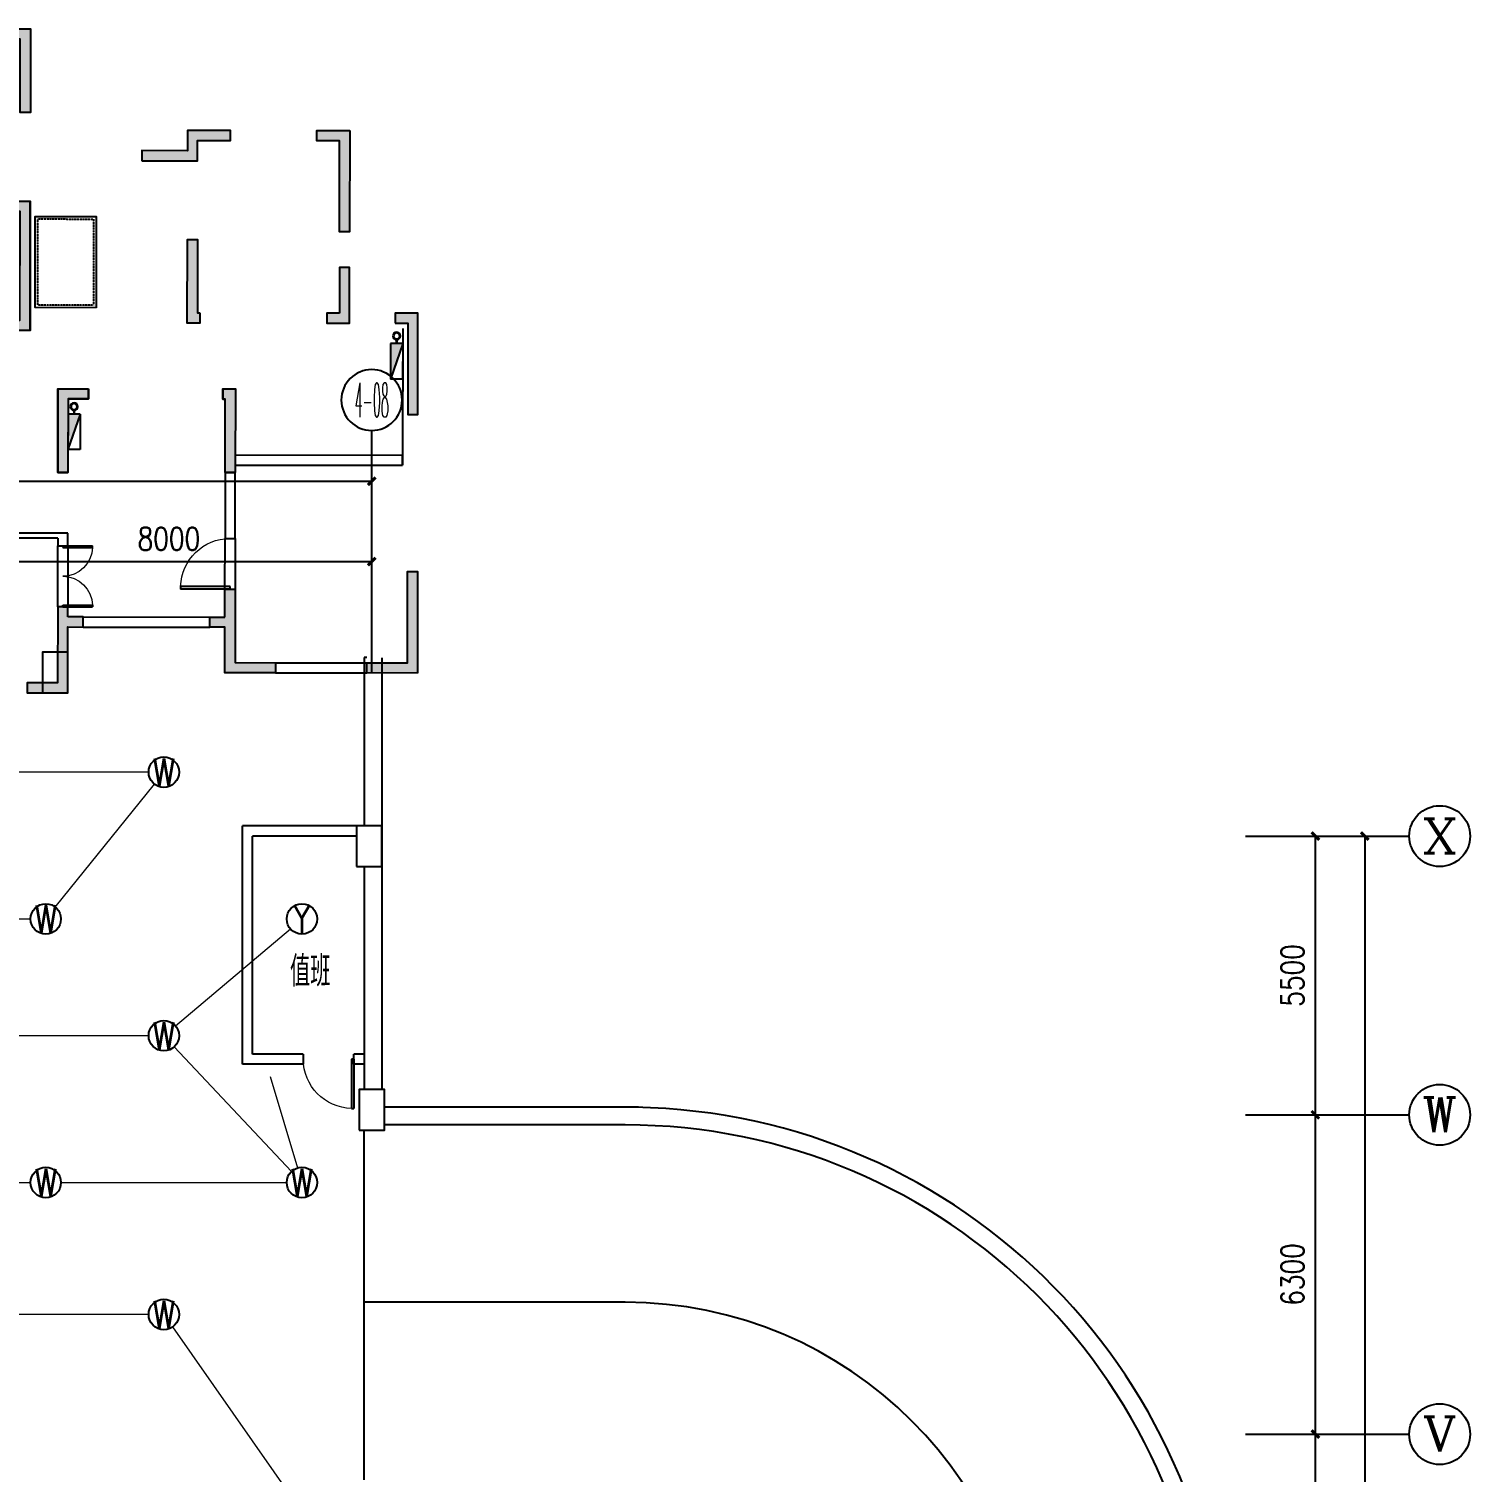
# Model space of a CAD drawing. Extents: x -781653 to 929899, y -292639 to -18670.
# Drawn here: x 463691 to 492121, y -144954 to -116478 of the extents above; entities that cross this region are included whole.
import ezdxf
from ezdxf.enums import TextEntityAlignment as Align

# ---------------------------------------------------------------- set-up
doc = ezdxf.new("R2010")
doc.units = 0
doc.header["$LTSCALE"] = 10
doc.header["$MEASUREMENT"] = 0
for name, pattern in [('BORDER', [1.75, 0.5, -0.25, 0.5, -0.25, 0, -0.25]), ('CENTER', [2, 1.25, -0.25, 0.25, -0.25]), ('DASH', [0.35, 0.25, -0.1])]:
    doc.linetypes.add(name, pattern=pattern)
doc.layers.get('0').update_dxf_attribs({"linetype": 'CONTINUOUS'})
doc.layers.get('Defpoints').update_dxf_attribs({"linetype": 'CONTINUOUS'})
for name, color, linetype in [('AXIS', 3, 'CONTINUOUS'), ('AXIS_TEXT', 7, 'CONTINUOUS'), ('COLUMN', 1, 'CONTINUOUS'), ('DOTE', 8, 'CENTER'), ('JPS-X', 1, 'BORDER'), ('JPS-XHS', 7, 'CONTINUOUS'), ('PUB_DIM', 3, 'CONTINUOUS'), ('RD-equip', 3, 'CONTINUOUS'), ('solid', 252, 'CONTINUOUS'), ('STAIR', 9, 'CONTINUOUS'), ('TEXT', 7, 'CONTINUOUS'), ('wall', 8, 'CONTINUOUS'), ('wall-jg', 7, 'CONTINUOUS'), ('WINDOW', 4, 'CONTINUOUS'), ('结构墙', 7, 'CONTINUOUS')]:
    doc.layers.add(name, color=color, linetype=linetype)
doc.layers.add('RD-line', color=2, linetype='CONTINUOUS', lineweight=0)
doc.layers.get('DOTE').off()
doc.styles.add('_TCH_AXIS', font='COMPLEX', dxfattribs={"bigfont": 'GBCBIG'})
doc.styles.add('COMPLEX', font='COMPLEX')
doc.styles.add('DIM_FONT', font='SIMPLEX', dxfattribs={"width": 0.8, "bigfont": 'HZTXT'})
doc.styles.add('FS1', font='txt4', dxfattribs={"width": 0.8, "bigfont": 'fstxt'})
doc.styles.add('FS2', font='tjromans.shx', dxfattribs={"width": 0.8, "bigfont": 'tjhztxt.shx'})
doc.dimstyles.new('DIMN300', dxfattribs={"dimscale": 3, "dimtxt": 300, "dimasz": 100, "dimexe": 250, "dimexo": 300, "dimgap": 150, "dimtad": 1, "dimdec": 0, "dimzin": 0, "dimdsep": 46, "dimtxsty": 'DIM_FONT', "dimblk": 'ARCHTICK', "dimcen": 0.09, "dimclrt": 7, "dimazin": 2, "dimtfac": 1, "dimtdec": 0, "dimtix": 1, "dimtmove": 2, "dimatfit": 3, "dimfxl": 0, "dimtolj": 1, "dimtzin": 0, "dimarcsym": 0})

# ---------------------------------------------------------------- blocks, each defined once
blk = doc.blocks.new('$DorLib2D$00000001')
for p, q in [((0.45, 0.975), (0.5, 0.975)), ((0.45, 0), (0.45, 0.975)), ((0.5, 0), (0.5, 0.975)), ((0.5, 0), (0.45, 0))]:
    blk.add_line(p, q)
at = {"lineweight": 13}
blk.add_arc((0.475, 0), 0.975, 91.4693, 180, dxfattribs=at)
blk = doc.blocks.new('DXHS')
at = {"layer": 'JPS-XHS'}
blk.add_hatch(color=256, dxfattribs=at).paths.add_polyline_path([(-350, 240), (-350, 0), (350, 0)])
at = {"layer": 'JPS-XHS', "linetype": 'Continuous'}
for p, q in [((-350, 240), (-350, 0)), ((-350, 240), (350, 240)), ((-350, 0), (350, 0)), ((350, 240), (350, 0))]:
    blk.add_line(p, q, dxfattribs=at)
at = {"layer": 'JPS-XHS'}
blk.add_line((-350, 240), (350, 0), dxfattribs=at)
blk = doc.blocks.new('FF')
at = {"linetype": 'Continuous'}
for radius in [75, 60]:
    blk.add_circle((0, 0), radius, dxfattribs=at)
blk = doc.blocks.new('$DorLib2D$00000002')
for p, q in [((-0.5, 0), (-0.5, 0.4875)), ((-0.475, 0.4875), (-0.5, 0.4875)), ((-0.475, 0), (-0.475, 0.4875)), ((0.475, 0), (0.475, 0.4875)), ((0.475, 0.4875), (0.5, 0.4875)), ((0.5, 0), (0.5, 0.4875)), ((-0.5, 0), (-0.475, 0)), ((0.5, 0), (0.475, 0))]:
    blk.add_line(p, q)
at = {"lineweight": 13}
for centre, start, end in [((-0.4875, 0), 0, 88.53072), ((0.4875, 0), 91.46928, 180)]:
    blk.add_arc(centre, 0.4875, start, end, dxfattribs=at)
blk = doc.blocks.new('A$C6717307E')
at = {"layer": 'solid'}
for points in [[(36950, 10050), (34850, 10050), (34850, 10450), (34650, 10450), (34650, 10050), (34450, 10050), (34450, 9275), (34650, 9275), (34650, 9850), (36750, 9850), (36750, 7700), (34650, 7700), (34650, 8275), (34450, 8275), (34450, 7500), (36950, 7500)], [(40250, 7850), (40250, 9300), (40050, 9300), (40050, 7650), (40300, 7650), (40300, 7850)], [(37700, 6150), (38100, 6150), (38100, 6350), (37500, 6350), (37500, 4700), (37700, 4700)], [(40800, 4700), (41000, 4700), (41000, 6350), (40750, 6350), (40750, 6150), (40800, 6150)]]:
    blk.add_hatch(color=8, dxfattribs=at).paths.add_polyline_path(points)
at = {"layer": 'JPS-X', "color": 8, "const_width": 50}
for points in [[(44180, 7325), (44180, 7250)], [(37820, 5925), (37820, 5850)]]:
    blk.add_lwpolyline(points, dxfattribs=at)
at = {"layer": 'STAIR', "color": 8}
for p, q in [((37500, 2050), (37500, 3250)), ((37700, 3250), (37700, 2050)), ((40800, 2400), (40800, 3400)), ((41000, 3400), (41000, 2400))]:
    blk.add_line(p, q, dxfattribs=at)
blk.add_lwpolyline([(38250, 7950), (37050, 7950), (37050, 9750), (38250, 9750)], close=True, dxfattribs=at)
at = {"layer": 'STAIR', "color": 8, "linetype": 'DASH'}
blk.add_lwpolyline([(38200, 8000), (37100, 8000), (37100, 9700), (38200, 9700)], close=True, dxfattribs=at)
at = {"layer": 'wall', "color": 8}
for p, q in [((34850, 10050), (36950, 10050)), ((36950, 10050), (36950, 7500)), ((36950, 7500), (35800, 7500)), ((41000, 5050), (44300, 5050)), ((41000, 5050), (41000, 4850)), ((41000, 4850), (44300, 4850)), ((44300, 5050), (44300, 4850)), ((40800, 4700), (40800, 3400)), ((41000, 4700), (40800, 4700)), ((41000, 3400), (41000, 4700)), ((37700, 3500), (29100, 3500)), ((37700, 3250), (37700, 3500)), ((37500, 3400), (29300, 3400)), ((37500, 3400), (37500, 3250)), ((37500, 3250), (37700, 3250)), ((40800, 3400), (41000, 3400))]:
    blk.add_line(p, q, dxfattribs=at)
at = {"layer": 'wall-jg', "color": 8}
for p, q in [((34850, 10050), (36950, 10050)), ((36950, 7500), (36950, 10050)), ((40050, 9300), (40250, 9300)), ((40050, 7650), (40050, 9300)), ((40250, 9300), (40250, 7850)), ((40250, 7850), (40300, 7850)), ((40300, 7850), (40300, 7650)), ((36950, 7500), (34450, 7500)), ((40300, 7650), (40050, 7650)), ((44300, 7550), (44300, 5050)), ((37500, 6350), (37500, 4700)), ((37500, 6350), (38100, 6350)), ((38100, 6150), (38100, 6350)), ((40750, 6350), (40750, 6150)), ((40750, 6350), (41000, 6350)), ((41000, 6350), (41000, 4700)), ((37700, 6150), (38100, 6150)), ((37700, 6150), (37700, 4700)), ((40750, 6150), (40800, 6150)), ((40800, 4700), (40800, 6150)), ((44300, 5050), (44300, 5050)), ((44300, 4850), (44300, 5050)), ((44300, 4850), (44300, 4850)), ((37500, 4700), (37700, 4700)), ((40800, 4700), (41000, 4700))]:
    blk.add_line(p, q, dxfattribs=at)
at = {"layer": 'JPS-X', "color": 8, "xscale": -1, "rotation": 90}
for p in [(44180, 7400), (37820, 6000)]:
    blk.add_blockref('FF', p, dxfattribs=at)
at = {"layer": 'JPS-XHS', "color": 8, "rotation": 270}
for p in [(44060, 6900), (37700, 5500)]:
    blk.add_blockref('DXHS', p, dxfattribs=at)
at = {"layer": 'WINDOW', "color": 8}
for name, p, xscale, yscale, zscale, rotation in [('$DorLib2D$00000002', (37600, 2650), -1199.999999999999, 1199.999999999999, -1200, 270), ('$DorLib2D$00000001', (40900, 2900), -1000.000000000001, 1000.000000000001, -1000, 90)]:
    blk.add_blockref(name, p, dxfattribs=dict(at, xscale=xscale, yscale=yscale, zscale=zscale, rotation=rotation))
blk = doc.blocks.new('A$C63A85C0E')
at = {"layer": 'solid'}
for points in [[(36950, 13100), (36950, 11450), (36750, 11450), (36750, 12900), (36350, 12900), (36350, 13100)], [(40050, 10700), (40050, 11100), (40900, 11100), (40900, 10900), (40250, 10900), (40250, 10500), (39150, 10500), (39150, 10700)], [(43250, 11100), (43250, 9100), (43050, 9100), (43050, 10900), (42600, 10900), (42600, 11100)], [(34650, 8925), (34450, 8925), (34450, 9700), (34650, 9700), (34650, 10100), (34850, 10100), (34850, 9700), (36950, 9700), (36950, 7150), (34450, 7150), (34450, 7925), (34650, 7925), (34650, 7350), (36750, 7350), (36750, 9500), (34650, 9500)], [(40250, 7500), (40300, 7500), (40300, 7300), (40050, 7300), (40050, 8950), (40250, 8950)], [(43050, 7500), (43050, 8400), (43250, 8400), (43250, 7300), (42800, 7300), (42800, 7500)], [(44600, 7500), (44600, 5500), (44400, 5500), (44400, 7300), (44150, 7300), (44150, 7500)], [(37700, 5800), (37700, 4350), (37500, 4350), (37500, 6000), (38100, 6000), (38100, 5800)], [(40800, 5800), (40750, 5800), (40750, 6000), (41000, 6000), (41000, 4350), (40800, 4350)], [(43600, 400), (43600, 600), (44400, 600), (44400, 2400), (44600, 2400), (44600, 400)], [(41800, 600), (41800, 400), (40800, 400), (40800, 1300), (40500, 1300), (40500, 1500), (40800, 1500), (40800, 2050), (41000, 2050), (41000, 600)], [(37500, 1700), (37700, 1700), (37700, 1500), (38000, 1500), (38000, 1300), (37700, 1300), (37700, 0), (36900, 0), (36900, 200), (37500, 200)]]:
    blk.add_hatch(color=256, dxfattribs=at).paths.add_polyline_path(points)
at = {"layer": 'wall-jg'}
for points in [[(36350, 13100), (36950, 13100), (36950, 11450), (36750, 11450), (36750, 12900), (36350, 12900), (36350, 13100)], [(34650, 8925), (34450, 8925), (34450, 9700), (34650, 9700), (34650, 10100), (34850, 10100), (34850, 9700), (36950, 9700), (36950, 7150), (34450, 7150), (34450, 7925), (34650, 7925), (34650, 7350), (36750, 7350), (36750, 9500), (34650, 9500), (34650, 8925)], [(40300, 7500), (40300, 7300), (40050, 7300), (40050, 8950), (40250, 8950), (40250, 7500), (40300, 7500)], [(41000, 4350), (40800, 4350), (40800, 5800), (40750, 5800), (40750, 6000), (41000, 6000), (41000, 4350)], [(44600, 400), (43600, 400), (43600, 600), (44400, 600), (44400, 2400), (44600, 2400), (44600, 400)], [(40800, 1500), (40800, 2050), (41000, 2050), (41000, 600), (41800, 600), (41800, 400), (40800, 400), (40800, 1300), (40500, 1300), (40500, 1500), (40800, 1500)], [(37700, 1500), (37700, 1700), (37500, 1700), (37500, 200), (36900, 200), (36900, 0), (37700, 0), (37700, 1300), (38000, 1300), (38000, 1500), (37700, 1500)]]:
    blk.add_lwpolyline(points, dxfattribs=at)
for points in [[(39150, 10500), (40250, 10500), (40250, 10900), (40900, 10900), (40900, 11100), (40050, 11100), (40050, 10700), (39150, 10700)], [(43250, 11100), (43250, 9100), (43050, 9100), (43050, 10900), (42600, 10900), (42600, 11100)], [(43050, 7500), (42800, 7500), (42800, 7300), (43250, 7300), (43250, 8400), (43050, 8400)], [(44150, 7300), (44400, 7300), (44400, 5500), (44600, 5500), (44600, 7500), (44150, 7500)], [(38100, 6000), (38100, 5800), (37700, 5800), (37700, 4350), (37500, 4350), (37500, 6000)]]:
    blk.add_lwpolyline(points, close=True, dxfattribs=at)
blk = doc.blocks.new('A$C0FE76EBE')
at = {"layer": 'COLUMN'}
for points in [[(36767, 56575), (37267, 56575), (37267, 57375), (36767, 57375)], [(42963, 53147), (43463, 53147), (43463, 53947), (42963, 53947)], [(43013, 47947), (43513, 47947), (43513, 48747), (43013, 48747)]]:
    blk.add_lwpolyline(points, close=True, dxfattribs=at)
at = {"layer": '结构墙', "linetype": 'ByBlock'}
for p, q in [((43113, 57269), (43113, 53947)), ((43463, 57265), (43463, 48747)), ((43113, 53147), (43113, 48747))]:
    blk.add_line(p, q, dxfattribs=at)
at = {"layer": '结构墙'}
for p, q in [((43167, 57269), (43113, 57269)), ((48526, 48397), (43513, 48397)), ((48263, 48047), (43513, 48047))]:
    blk.add_line(p, q, dxfattribs=at)
at = {"layer": '结构墙', "linetype": 'ByBlock'}
for radius, end in [(11850, 89.0329), (11500, 90)]:
    blk.add_arc((48263, 36548), radius, 0, end, dxfattribs=at)
blk = doc.blocks.new('_ArchTick')
at = {"color": 0, "linetype": 'ByBlock', "const_width": 0.4}
blk.add_lwpolyline([(-0.5, -0.5), (0.5, 0.5)], dxfattribs=at)
blk = doc.blocks.new('*D88')
at = {"layer": 'Defpoints', "color": 0}
for p in [(295364, 114956), (287364, 112319), (295364, 112319)]:
    blk.add_point(p, dxfattribs=at)
at = {"layer": 'PUB_DIM', "color": 0, "lineweight": -2}
for p, q in [((287364, 112769), (287364, 115331)), ((295364, 112769), (295364, 115331)), ((287364, 114956), (295364, 114956))]:
    blk.add_line(p, q, dxfattribs=at)
at = {"layer": 'PUB_DIM', "color": 0, "lineweight": -2, "xscale": 150, "yscale": 150, "zscale": 150, "rotation": 180}
blk.add_blockref('_ArchTick', (287364, 114956), dxfattribs=at)
at = {"layer": 'PUB_DIM', "color": 0, "lineweight": -2, "xscale": 150, "yscale": 150, "zscale": 150}
blk.add_blockref('_ArchTick', (295364, 114956), dxfattribs=at)
at = {"layer": 'PUB_DIM', "color": 7, "insert": (291364, 115406), "char_height": 450, "attachment_point": 5, "style": 'DIM_FONT'}
blk.add_mtext('\\A1;8000', dxfattribs=at)
blk = doc.blocks.new('*D117')
at = {"layer": 'Defpoints', "color": 0}
for p in [(295364, 116544), (25264, 112319), (295364, 112296)]:
    blk.add_point(p, dxfattribs=at)
at = {"layer": 'PUB_DIM', "color": 0, "lineweight": -2}
for p, q in [((25264, 112769), (25264, 116919)), ((295364, 112746), (295364, 116919)), ((25264, 116544), (295364, 116544))]:
    blk.add_line(p, q, dxfattribs=at)
at = {"layer": 'PUB_DIM', "color": 0, "lineweight": -2, "xscale": 150, "yscale": 150, "zscale": 150, "rotation": 180}
blk.add_blockref('_ArchTick', (25264, 116544), dxfattribs=at)
at = {"layer": 'PUB_DIM', "color": 0, "lineweight": -2, "xscale": 150, "yscale": 150, "zscale": 150}
blk.add_blockref('_ArchTick', (295364, 116544), dxfattribs=at)
at = {"layer": 'PUB_DIM', "color": 7, "insert": (160314, 116994), "char_height": 450, "attachment_point": 5, "style": 'DIM_FONT'}
blk.add_mtext('\\A1;270100', dxfattribs=at)
blk = doc.blocks.new('*D143')
at = {"layer": 'Defpoints', "color": 0}
for p in [(312150, 109541), (312150, 57641), (314953, 57641)]:
    blk.add_point(p, dxfattribs=at)
at = {"layer": 'PUB_DIM', "color": 0, "lineweight": -2}
for p, q in [((312600, 109541), (315328, 109541)), ((314953, 109541), (314953, 57641)), ((312600, 57641), (315328, 57641))]:
    blk.add_line(p, q, dxfattribs=at)
at = {"layer": 'PUB_DIM', "color": 0, "lineweight": -2, "xscale": 150, "yscale": 150, "zscale": 150}
for p, rotation in [((314953, 109541), 90), ((314953, 57641), 270)]:
    blk.add_blockref('_ArchTick', p, dxfattribs=dict(at, rotation=rotation))
at = {"layer": 'PUB_DIM', "color": 7, "insert": (314503, 83591), "char_height": 450, "attachment_point": 5, "rotation": 90, "style": 'DIM_FONT'}
blk.add_mtext('\\A1;51900', dxfattribs=at)
blk = doc.blocks.new('_AXISO')
blk.add_circle((0, 0), 0.5)
at = {"layer": 'AXIS_TEXT', "style": 'COMPLEX', "width": 1.041667}
blk.add_attdef('A', text='', height=0.56, dxfattribs=at).set_placement((-0.25, -0.28), (0.25, -0.28), align=Align.FIT)
blk = doc.blocks.new('*D174')
at = {"layer": 'Defpoints', "color": 0}
for p in [(312150, 97741), (313978, 97741), (312150, 92241)]:
    blk.add_point(p, dxfattribs=at)
at = {"layer": 'PUB_DIM', "color": 0, "lineweight": -2}
for p, q in [((312600, 97741), (314353, 97741)), ((313978, 92241), (313978, 97741)), ((312600, 92241), (314353, 92241))]:
    blk.add_line(p, q, dxfattribs=at)
at = {"layer": 'PUB_DIM', "color": 0, "lineweight": -2, "xscale": 150, "yscale": 150, "zscale": 150}
for p, rotation in [((313978, 97741), 90), ((313978, 92241), 270)]:
    blk.add_blockref('_ArchTick', p, dxfattribs=dict(at, rotation=rotation))
at = {"layer": 'PUB_DIM', "color": 7, "insert": (313528, 94991), "char_height": 450, "attachment_point": 5, "rotation": 90, "style": 'DIM_FONT'}
blk.add_mtext('\\A1;5500', dxfattribs=at)
blk = doc.blocks.new('*D175')
at = {"layer": 'Defpoints', "color": 0}
for p in [(312150, 104041), (313978, 104041), (312150, 97741)]:
    blk.add_point(p, dxfattribs=at)
at = {"layer": 'PUB_DIM', "color": 0, "lineweight": -2}
for p, q in [((312600, 104041), (314353, 104041)), ((313978, 97741), (313978, 104041)), ((312600, 97741), (314353, 97741))]:
    blk.add_line(p, q, dxfattribs=at)
at = {"layer": 'PUB_DIM', "color": 0, "lineweight": -2, "xscale": 150, "yscale": 150, "zscale": 150}
for p, rotation in [((313978, 104041), 90), ((313978, 97741), 270)]:
    blk.add_blockref('_ArchTick', p, dxfattribs=dict(at, rotation=rotation))
at = {"layer": 'PUB_DIM', "color": 7, "insert": (313528, 100891), "char_height": 450, "attachment_point": 5, "rotation": 90, "style": 'DIM_FONT'}
blk.add_mtext('\\A1;6300', dxfattribs=at)
blk = doc.blocks.new('*D176')
at = {"layer": 'Defpoints', "color": 0}
for p in [(312150, 109541), (313978, 109541), (312150, 104041)]:
    blk.add_point(p, dxfattribs=at)
at = {"layer": 'PUB_DIM', "color": 0, "lineweight": -2}
for p, q in [((312600, 109541), (314353, 109541)), ((313978, 104041), (313978, 109541)), ((312600, 104041), (314353, 104041))]:
    blk.add_line(p, q, dxfattribs=at)
at = {"layer": 'PUB_DIM', "color": 0, "lineweight": -2, "xscale": 150, "yscale": 150, "zscale": 150}
for p, rotation in [((313978, 109541), 90), ((313978, 104041), 270)]:
    blk.add_blockref('_ArchTick', p, dxfattribs=dict(at, rotation=rotation))
at = {"layer": 'PUB_DIM', "color": 7, "insert": (313528, 106791), "char_height": 450, "attachment_point": 5, "rotation": 90, "style": 'DIM_FONT'}
blk.add_mtext('\\A1;5500', dxfattribs=at)
blk = doc.blocks.new('yy')
at = {"layer": 'RD-equip'}
blk.add_circle((0, 0), 200, dxfattribs=at)
at = {"layer": 'RD-equip', "color": 4, "style": 'FS1', "width": 0.8}
blk.add_attdef('Y', text='', height=360, dxfattribs=at).set_placement((0, 0), align=Align.MIDDLE)
blk = doc.blocks.new('A$C35934B5C')
at = {"layer": 'AXIS'}
blk.add_line((295364.2, 112857.5), (295364.2, 117544.5), dxfattribs=at)
at = {"layer": 'PUB_DIM'}
for p, q in [((312599.8, 109540.6), (315831.4, 109540.6)), ((312599.8, 104040.6), (315831.4, 104040.6)), ((312599.8, 97740.6), (315831.4, 97740.6))]:
    blk.add_line(p, q, dxfattribs=at)
at = {"layer": 'AXIS'}
ref = blk.add_blockref('_AXISO', (295364.2, 118144.5), dxfattribs=dict(at, xscale=-1200, yscale=1200, zscale=1200, rotation=180))
ref.add_attrib('A', '4-08', dxfattribs={"layer": 'AXIS_TEXT', "linetype": 'ByBlock', "height": 678.82, "style": '_TCH_AXIS', "width": 0.259259}).set_placement((295024.8, 117805.1), (295703.6, 117805.1), align=Align.FIT)
at = {"layer": 'AXIS', "linetype": 'ByBlock'}
ref = blk.add_blockref('_AXISO', (316431.4, 109540.6), dxfattribs=dict(at, xscale=1200, yscale=1200, zscale=1200))
ref.add_attrib('A', 'X', dxfattribs={"layer": 'AXIS_TEXT', "linetype": 'ByBlock', "height": 678.8, "style": '_TCH_AXIS', "width": 1.166667}).set_placement((316092, 109201.2), (316770.8, 109201.2), align=Align.FIT)
ref = blk.add_blockref('_AXISO', (316431.4, 104040.6), dxfattribs=dict(at, xscale=1200, yscale=1200, zscale=1200))
ref.add_attrib('A', 'W', dxfattribs={"layer": 'AXIS_TEXT', "linetype": 'ByBlock', "height": 678.8, "style": '_TCH_AXIS', "width": 0.954545}).set_placement((316092, 103701.2), (316770.8, 103701.2), align=Align.FIT)
ref = blk.add_blockref('_AXISO', (316431.4, 97740.6), dxfattribs=dict(at, xscale=1200, yscale=1200, zscale=1200))
ref.add_attrib('A', 'V', dxfattribs={"layer": 'AXIS_TEXT', "linetype": 'ByBlock', "height": 678.8, "style": '_TCH_AXIS', "width": 1.166667}).set_placement((316092, 97401.2), (316770.8, 97401.2), align=Align.FIT)
at = {"layer": 'PUB_DIM'}
dim = blk.add_linear_dim(base=(295364.2, 116543.9), p1=(25264.2, 112318.8), p2=(295364.2, 112296.4), dimstyle='DIMN300', override={"dimscale": 1.5}, dxfattribs=at)
dim.commit()
dim.dimension.update_dxf_attribs({"geometry": '*D117', "text_midpoint": (160314.2, 116993.9)})
dim = blk.add_aligned_dim(p1=(287364.2, 112318.8), p2=(295364.2, 112318.8), distance=2637.4, dimstyle='DIMN300', override={"dimscale": 1.5}, dxfattribs=at)
dim.commit()
dim.dimension.update_dxf_attribs({"geometry": '*D88', "text_midpoint": (291364.2, 115406.2)})
for base, p1, p2, picture, middle in [((314953.2, 57640.6), (312149.8, 109540.6), (312149.8, 57640.6), '*D143', (314503.2, 83590.6)), ((313978, 109540.6), (312149.8, 104040.6), (312149.8, 109540.6), '*D176', (313528, 106790.6)), ((313978, 104040.6), (312149.8, 97740.6), (312149.8, 104040.6), '*D175', (313528, 100890.6)), ((313978, 97740.6), (312149.8, 92240.6), (312149.8, 97740.6), '*D174', (313528, 94990.6))]:
    dim = blk.add_linear_dim(base=base, p1=p1, p2=p2, angle=90, dimstyle='DIMN300', override={"dimscale": 1.5}, dxfattribs=at)
    dim.commit()
    dim.dimension.update_dxf_attribs({"geometry": picture, "text_midpoint": middle})

msp = doc.modelspace()

# ---------------------------------------------------------------- linework, layer by layer
at = {"layer": 'RD-line'}
for p, q in [((466054.1, -131143.4), (461354.1, -131143.4)), ((464212.1, -133806.5), (466166.1, -131377.2)), ((458577.4, -134040.3), (463724, -134040.3)), ((466583.2, -136149.7), (468848.4, -134234)), ((466054.1, -136343.4), (461354.1, -136343.4)), ((466559.6, -136562), (468872, -139021.7)), ((468453.8, -137145.1), (468991.8, -138952.7)), ((458577.4, -139240.3), (463724, -139240.3)), ((464324, -139240.3), (468777.4, -139240.3)), ((466054.1, -141843.4), (461354.1, -141843.4)), ((466526, -142089.3), (468905.6, -145494.4))]:
    msp.add_line(p, q, dxfattribs=at)
at = {"layer": 'STAIR', "linetype": 'ByBlock'}
for p, q in [((470303.8, -145103.5), (470303.8, -138205.1)), ((475453.8, -141603.5), (470303.8, -141603.5))]:
    msp.add_line(p, q, dxfattribs=at)
msp.add_arc((475453.8, -149603.5), 8000, 0, 90, dxfattribs=at)
at = {"layer": 'wall', "linetype": 'ByBlock'}
for p, q in [((464759, -128079.6), (467259, -128082.4)), ((464758.8, -128279.6), (467258.8, -128282.4)), ((468558, -128983.8), (470358, -128985.8)), ((468557.8, -129183.8), (470357.8, -129185.8)), ((467903.8, -136905.1), (467903.8, -132205.1)), ((470153.8, -132205.1), (467903.8, -132205.1)), ((468103.8, -136705.1), (468103.8, -132405.1)), ((470153.8, -132405.1), (468103.8, -132405.1)), ((469103.8, -136905.1), (467903.8, -136905.1)), ((469103.8, -136705.1), (468103.8, -136705.1)), ((469103.8, -136705.1), (469103.8, -136905.1)), ((470103.8, -136905.1), (470103.8, -136705.1)), ((470303.8, -136705.1), (470103.8, -136705.1)), ((470303.8, -136905.1), (470103.8, -136905.1))]:
    msp.add_line(p, q, dxfattribs=at)

# ---------------------------------------------------------------- block references
at = {"rotation": 359.9360638265084}
msp.add_blockref('A$C6717307E', (426756.9, -129887.2), dxfattribs=at)
at = {"layer": 'DOTE', "color": 3}
msp.add_blockref('A$C35934B5C', (175089.6, -241945.8), dxfattribs=at)
at = {"layer": 'RD-equip', "xscale": 1.5, "yscale": 1.5, "zscale": 1.5}
for p, values in [((466354.1, -131143.4), {'Y': 'W'}), ((464024, -134040.3), {'Y': 'W'}), ((469077.4, -134040.3), {'Y': 'Y'}), ((466354.1, -136343.4), {'Y': 'W'}), ((464024, -139240.3), {'Y': 'W'}), ((469077.4, -139240.3), {'Y': 'W'}), ((466354.1, -141843.4), {'Y': 'W'})]:
    msp.add_blockref('yy', p, dxfattribs=at).add_auto_attribs(values)
at = {"layer": 'wall', "rotation": 359.9360638263715}
msp.add_blockref('A$C63A85C0E', (426757.3, -129537.2), dxfattribs=at)
at = {"layer": 'WINDOW', "linetype": 'ByBlock', "xscale": -1000, "yscale": 1000, "zscale": -1000, "rotation": 179.9999999999874}
msp.add_blockref('$DorLib2D$00000001', (469603.8, -136805.1), dxfattribs=at)
at = {"layer": '结构墙'}
msp.add_blockref('A$C0FE76EBE', (427190.6, -186151.8), dxfattribs=at)

# ---------------------------------------------------------------- texts
at = {"layer": 'TEXT', "style": 'FS2', "width": 0.7}
msp.add_text('值班', height=600, rotation=0.16112, dxfattribs=at).set_placement((468842, -135374))

doc.saveas('drawing.dxf')
